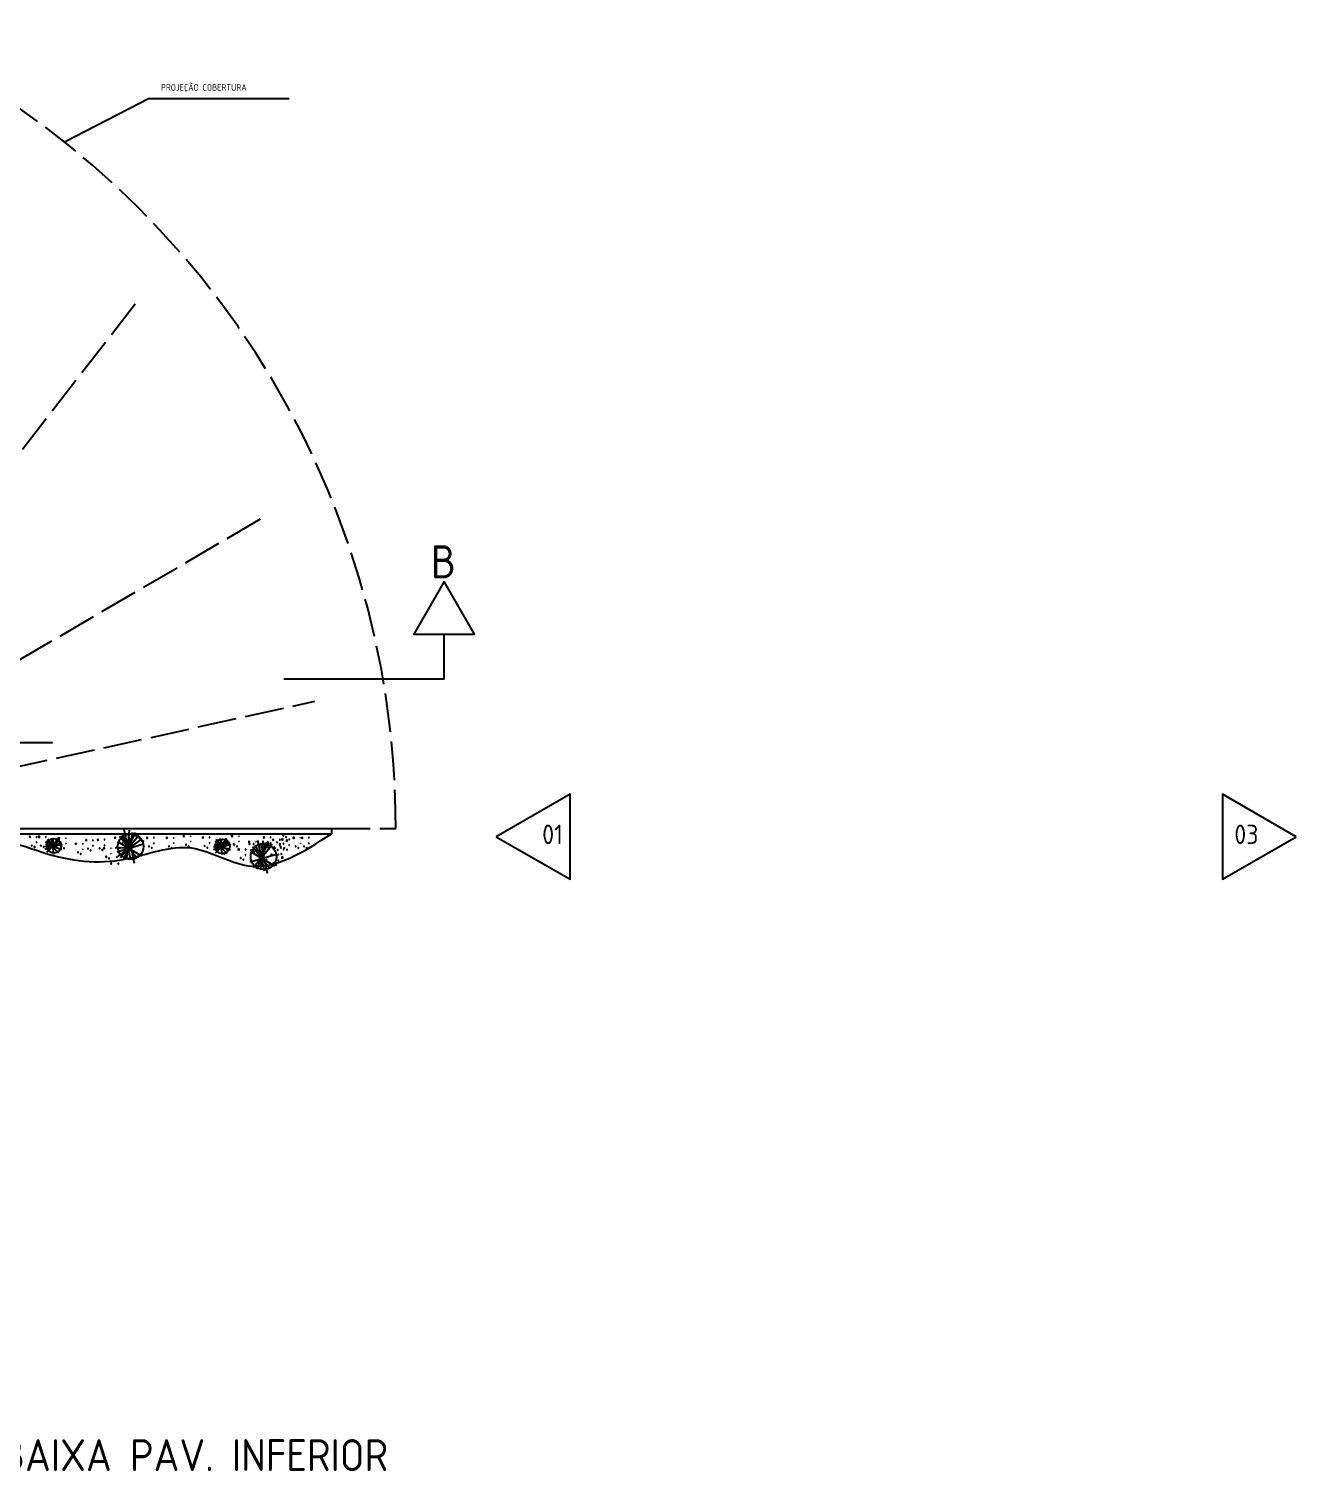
# Model space of a CAD drawing. Extents: x 115 to 1469, y 94 to 338.
# Drawn here: x 286.85 to 322.2, y 291.17 to 331.42 of the extents above; entities that cross this region are included whole.
import ezdxf

# ---------------------------------------------------------------- set-up
doc = ezdxf.new("R2010")
doc.units = 0
doc.linetypes.add('ACAD_ISO02W100', pattern=[15, 12, -3])
doc.layers.get('0').update_dxf_attribs({"linetype": 'CONTINUOUS'})
for name, color, linetype in [('1', 7, 'CONTINUOUS'), ('PAREDE', 6, 'CONTINUOUS'), ('PROJ', 1, 'CONTINUOUS')]:
    doc.layers.add(name, color=color, linetype=linetype)
doc.styles.get("Standard").update_dxf_attribs({"font": 'ISOCP'})

msp = doc.modelspace()

# ---------------------------------------------------------------- linework, layer by layer
for p, q in [((290.201, 329.481), (287.843, 328.264)), ((290.201, 329.481), (294.108, 329.481)), ((285.431, 311.505), (287.503, 311.505))]:
    msp.add_line(p, q)
at = {"color": 3}
for p, q in [((287.699, 308.791), (287.341, 308.433)), ((287.341, 308.773), (287.672, 308.424)), ((287.377, 308.817), (287.52, 308.603)), ((287.475, 308.835), (287.529, 308.388)), ((287.502, 308.826), (287.529, 308.656)), ((287.654, 308.844), (287.511, 308.594)), ((287.743, 308.737), (287.538, 308.594)), ((289.998, 308.818), (289.282, 308.299)), ((289.318, 308.746), (289.989, 308.344)), ((289.372, 308.889), (289.864, 308.281)), ((289.917, 308.916), (289.399, 308.29)), ((289.613, 308.558), (289.461, 308.934)), ((289.492, 309.082), (289.68, 308.232)), ((289.644, 309.064), (289.573, 308.268)), ((289.604, 308.987), (289.783, 308.138)), ((289.622, 308.594), (289.828, 308.996)), ((289.649, 308.558), (289.747, 309.005)), ((292.398, 308.78), (292.04, 308.422)), ((292.04, 308.762), (292.371, 308.413)), ((292.076, 308.807), (292.219, 308.592)), ((292.174, 308.824), (292.228, 308.377)), ((292.201, 308.816), (292.228, 308.646)), ((292.353, 308.833), (292.21, 308.583)), ((292.443, 308.726), (292.237, 308.583)), ((293.224, 308.777), (293.412, 307.927)), ((293.376, 308.759), (293.304, 307.963)), ((293.358, 308.276), (293.456, 308.723)), ((287.779, 308.674), (287.296, 308.522)), ((287.296, 308.612), (287.52, 308.594)), ((287.323, 308.683), (287.77, 308.522)), ((289.613, 308.567), (289.256, 308.558)), ((290.043, 308.666), (289.309, 308.451)), ((289.631, 308.558), (289.488, 308.254)), ((292.478, 308.664), (291.996, 308.512)), ((291.996, 308.601), (292.219, 308.583)), ((292.022, 308.672), (292.469, 308.512)), ((293.752, 308.383), (293.018, 308.169)), ((293.027, 308.464), (293.698, 308.061)), ((293.081, 308.607), (293.573, 307.999)), ((293.626, 308.634), (293.108, 308.008)), ((293.322, 308.276), (293.17, 308.651)), ((293.313, 308.705), (293.492, 307.856)), ((293.331, 308.312), (293.537, 308.714)), ((293.34, 308.276), (293.197, 307.972))]:
    msp.add_line(p, q, dxfattribs=at)
for centre, radius in [((287.547, 308.621), 0.204), ((289.685, 308.603), 0.359), ((292.246, 308.61), 0.204), ((293.394, 308.321), 0.359)]:
    msp.add_circle(centre, radius, dxfattribs=at)
at = {"linetype": 'Continuous'}
for centre, radius, start, end in [((286.872, 308.872), 0.0145, 90, 270), ((286.872, 308.872), 0.0145, 270, 90), ((287.068, 308.872), 0.00725, 90, 270), ((287.068, 308.719), 0.00725, 90, 270), ((287.128, 308.871), 0.0145, 90, 270), ((287.128, 308.871), 0.0145, 270, 90), ((287.324, 308.871), 0.00725, 90, 270), ((287.324, 308.719), 0.00725, 90, 270), ((287.692, 308.837), 0.0145, 90, 270), ((287.692, 308.837), 0.0145, 270, 90), ((287.888, 308.837), 0.00725, 90, 270), ((288.441, 308.781), 0.0145, 90, 270), ((288.441, 308.781), 0.0145, 270, 90), ((288.637, 308.781), 0.00725, 90, 270), ((288.768, 308.792), 0.0145, 90, 270), ((288.768, 308.792), 0.0145, 270, 90), ((288.964, 308.792), 0.00725, 90, 270), ((289.256, 308.846), 0.0145, 90, 270), ((289.256, 308.846), 0.0145, 270, 90), ((289.452, 308.846), 0.00725, 90, 270), ((289.452, 308.846), 0.00725, 270, 90), ((289.849, 308.889), 0.00725, 90, 270), ((289.849, 308.889), 0.00725, 270, 90), ((289.926, 308.846), 0.00725, 90, 270), ((289.926, 308.846), 0.00725, 270, 90), ((290.035, 308.748), 0.00725, 90, 270), ((290.035, 308.748), 0.00725, 270, 90), ((290.145, 308.848), 0.0145, 90, 270), ((290.145, 308.848), 0.0145, 270, 90), ((290.341, 308.848), 0.00725, 90, 270), ((290.697, 308.848), 0.0145, 90, 270), ((290.697, 308.848), 0.0145, 270, 90), ((290.893, 308.848), 0.00725, 90, 270), ((291.171, 308.893), 0.0145, 90, 270), ((291.171, 308.893), 0.0145, 270, 90), ((291.367, 308.893), 0.00725, 90, 270), ((291.367, 308.741), 0.00725, 90, 270), ((291.696, 308.859), 0.0145, 90, 270), ((291.696, 308.859), 0.0145, 270, 90), ((291.892, 308.859), 0.00725, 90, 270), ((292.508, 308.917), 0.0145, 90, 270), ((292.519, 308.893), 0.0145, 90, 270), ((292.508, 308.917), 0.0145, 270, 90), ((292.519, 308.893), 0.0145, 270, 90), ((292.715, 308.893), 0.00725, 90, 270), ((292.715, 308.74), 0.00725, 90, 270), ((292.993, 308.735), 0.0145, 90, 270), ((292.993, 308.735), 0.0145, 270, 90), ((293.189, 308.735), 0.00725, 90, 270), ((293.399, 308.859), 0.0145, 90, 270), ((293.399, 308.859), 0.0145, 270, 90), ((293.513, 308.72), 0.00725, 90, 270), ((293.513, 308.72), 0.00725, 270, 90), ((293.595, 308.859), 0.00725, 90, 270), ((293.659, 308.791), 0.0145, 90, 270), ((293.659, 308.791), 0.0145, 270, 90), ((293.772, 308.719), 0.00725, 90, 270), ((293.772, 308.719), 0.00725, 270, 90), ((293.855, 308.791), 0.00725, 90, 270), ((293.918, 308.803), 0.0145, 90, 270), ((293.914, 308.806), 0.00725, 90, 270), ((293.918, 308.803), 0.0145, 270, 90), ((293.943, 308.911), 0.00725, 90, 270), ((293.943, 308.911), 0.00725, 270, 90), ((294.019, 308.867), 0.00725, 90, 270), ((294.019, 308.867), 0.00725, 270, 90), ((294.046, 308.768), 0.0145, 90, 270), ((294.046, 308.768), 0.0145, 270, 90), ((294.114, 308.803), 0.00725, 90, 270), ((294.234, 308.848), 0.0145, 90, 270), ((294.234, 308.848), 0.0145, 270, 90), ((294.429, 308.848), 0.00725, 90, 270), ((294.47, 308.848), 0.0145, 90, 270), ((294.47, 308.848), 0.0145, 270, 90), ((294.666, 308.848), 0.00725, 90, 270), ((286.927, 308.632), 0.00725, 90, 270), ((286.927, 308.632), 0.00725, 270, 90), ((287.003, 308.589), 0.00725, 90, 270), ((287.003, 308.589), 0.00725, 270, 90), ((287.182, 308.631), 0.00725, 90, 270), ((287.182, 308.631), 0.00725, 270, 90), ((287.258, 308.588), 0.00725, 90, 270), ((287.258, 308.588), 0.00725, 270, 90), ((287.746, 308.598), 0.00725, 90, 270), ((287.746, 308.598), 0.00725, 270, 90), ((287.823, 308.554), 0.00725, 90, 270), ((287.823, 308.554), 0.00725, 270, 90), ((287.888, 308.685), 0.00725, 90, 270), ((288.159, 308.679), 0.0145, 90, 270), ((288.159, 308.679), 0.0145, 270, 90), ((288.214, 308.44), 0.00725, 90, 270), ((288.214, 308.44), 0.00725, 270, 90), ((288.29, 308.396), 0.00725, 90, 270), ((288.29, 308.396), 0.00725, 270, 90), ((288.355, 308.679), 0.00725, 90, 270), ((288.355, 308.527), 0.00725, 90, 270), ((288.496, 308.541), 0.00725, 90, 270), ((288.496, 308.541), 0.00725, 270, 90), ((288.572, 308.498), 0.00725, 90, 270), ((288.572, 308.498), 0.00725, 270, 90), ((288.637, 308.628), 0.00725, 90, 270), ((288.823, 308.552), 0.00725, 90, 270), ((288.823, 308.552), 0.00725, 270, 90), ((288.899, 308.509), 0.00725, 90, 270), ((288.899, 308.509), 0.00725, 270, 90), ((288.949, 308.556), 0.0145, 90, 270), ((288.949, 308.556), 0.0145, 270, 90), ((288.964, 308.64), 0.00725, 90, 270), ((289.003, 308.316), 0.00725, 90, 270), ((289.003, 308.316), 0.00725, 270, 90), ((289.145, 308.556), 0.00725, 90, 270), ((289.145, 308.403), 0.00725, 90, 270), ((289.311, 308.607), 0.00725, 90, 270), ((289.311, 308.607), 0.00725, 270, 90), ((289.387, 308.563), 0.00725, 90, 270), ((289.387, 308.563), 0.00725, 270, 90), ((289.452, 308.694), 0.00725, 90, 270), ((289.452, 308.694), 0.00725, 270, 90), ((290.199, 308.609), 0.00725, 90, 270), ((290.199, 308.609), 0.00725, 270, 90), ((290.275, 308.565), 0.00725, 90, 270), ((290.275, 308.565), 0.00725, 270, 90), ((290.341, 308.696), 0.00725, 90, 270), ((290.752, 308.609), 0.00725, 90, 270), ((290.752, 308.609), 0.00725, 270, 90), ((290.828, 308.565), 0.00725, 90, 270), ((290.828, 308.565), 0.00725, 270, 90), ((290.893, 308.696), 0.00725, 90, 270), ((291.226, 308.654), 0.00725, 90, 270), ((291.226, 308.654), 0.00725, 270, 90), ((291.302, 308.61), 0.00725, 90, 270), ((291.302, 308.61), 0.00725, 270, 90), ((291.75, 308.619), 0.00725, 90, 270), ((291.75, 308.619), 0.00725, 270, 90), ((291.827, 308.576), 0.00725, 90, 270), ((291.827, 308.576), 0.00725, 270, 90), ((291.892, 308.706), 0.00725, 90, 270), ((292.17, 308.679), 0.0145, 90, 270), ((292.17, 308.679), 0.0145, 270, 90), ((292.224, 308.439), 0.00725, 90, 270), ((292.224, 308.439), 0.00725, 270, 90), ((292.3, 308.396), 0.00725, 90, 270), ((292.3, 308.396), 0.00725, 270, 90), ((292.366, 308.679), 0.00725, 90, 270), ((292.366, 308.526), 0.00725, 90, 270), ((292.562, 308.678), 0.00725, 90, 270), ((292.562, 308.678), 0.00725, 270, 90), ((292.574, 308.653), 0.00725, 90, 270), ((292.574, 308.653), 0.00725, 270, 90), ((292.65, 308.609), 0.00725, 90, 270), ((292.65, 308.609), 0.00725, 270, 90), ((292.7, 308.521), 0.0145, 90, 270), ((292.7, 308.521), 0.0145, 270, 90), ((292.896, 308.521), 0.00725, 90, 270), ((292.896, 308.369), 0.00725, 90, 270), ((293.002, 308.678), 0.00725, 90, 270), ((293.002, 308.678), 0.00725, 270, 90), ((293.048, 308.495), 0.00725, 90, 270), ((293.048, 308.495), 0.00725, 270, 90), ((293.116, 308.676), 0.00725, 90, 270), ((293.116, 308.524), 0.00725, 90, 270), ((293.116, 308.676), 0.00725, 270, 90), ((293.116, 308.524), 0.00725, 270, 90), ((293.124, 308.452), 0.00725, 90, 270), ((293.124, 308.452), 0.00725, 270, 90), ((293.189, 308.583), 0.00725, 90, 270), ((293.454, 308.619), 0.00725, 90, 270), ((293.454, 308.619), 0.00725, 270, 90), ((293.53, 308.576), 0.00725, 90, 270), ((293.53, 308.576), 0.00725, 270, 90), ((293.59, 308.676), 0.00725, 90, 270), ((293.595, 308.706), 0.00725, 90, 270), ((293.59, 308.676), 0.00725, 270, 90), ((293.614, 308.375), 0.0145, 90, 270), ((293.614, 308.375), 0.0145, 270, 90), ((293.628, 308.667), 0.00725, 90, 270), ((293.698, 308.578), 0.00725, 90, 270), ((293.698, 308.578), 0.00725, 270, 90), ((293.713, 308.552), 0.00725, 90, 270), ((293.713, 308.552), 0.00725, 270, 90), ((293.789, 308.508), 0.00725, 90, 270), ((293.789, 308.508), 0.00725, 270, 90), ((293.81, 308.375), 0.00725, 90, 270), ((293.848, 308.675), 0.00725, 90, 270), ((293.848, 308.675), 0.00725, 270, 90), ((293.855, 308.639), 0.00725, 90, 270), ((293.876, 308.576), 0.0145, 90, 270), ((293.876, 308.576), 0.0145, 270, 90), ((293.891, 308.396), 0.00725, 90, 270), ((293.891, 308.396), 0.00725, 270, 90), ((293.956, 308.679), 0.00725, 90, 270), ((293.956, 308.526), 0.00725, 90, 270), ((293.972, 308.563), 0.00725, 90, 270), ((293.972, 308.563), 0.00725, 270, 90), ((294.048, 308.519), 0.00725, 90, 270), ((294.048, 308.519), 0.00725, 270, 90), ((294.114, 308.65), 0.00725, 90, 270), ((294.288, 308.608), 0.00725, 90, 270), ((294.288, 308.608), 0.00725, 270, 90), ((294.364, 308.564), 0.00725, 90, 270), ((294.364, 308.564), 0.00725, 270, 90), ((294.429, 308.695), 0.00725, 90, 270), ((294.525, 308.608), 0.00725, 90, 270), ((294.525, 308.608), 0.00725, 270, 90), ((294.601, 308.564), 0.00725, 90, 270), ((294.601, 308.564), 0.00725, 270, 90), ((294.666, 308.695), 0.00725, 90, 270), ((289.079, 308.272), 0.00725, 90, 270), ((289.079, 308.272), 0.00725, 270, 90), ((289.143, 308.128), 0.0145, 90, 270), ((289.143, 308.128), 0.0145, 270, 90), ((289.339, 308.128), 0.00725, 90, 270), ((289.339, 308.128), 0.00725, 270, 90), ((292.754, 308.282), 0.00725, 90, 270), ((292.754, 308.282), 0.00725, 270, 90), ((292.831, 308.238), 0.00725, 90, 270), ((292.831, 308.238), 0.00725, 270, 90), ((293.287, 308.24), 0.0145, 90, 270), ((293.287, 308.24), 0.0145, 270, 90), ((293.483, 308.24), 0.00725, 90, 270), ((293.483, 308.087), 0.00725, 90, 270), ((293.668, 308.135), 0.00725, 90, 270), ((293.668, 308.135), 0.00725, 270, 90), ((293.744, 308.092), 0.00725, 90, 270), ((293.744, 308.092), 0.00725, 270, 90), ((293.81, 308.222), 0.00725, 90, 270), ((293.918, 308.296), 0.0145, 90, 270), ((293.918, 308.296), 0.0145, 270, 90)]:
    msp.add_arc(centre, radius, start, end, dxfattribs=at)
at = {"layer": '1', "color": 21}
for points in [[(299.886, 308.878), (301.945, 307.689), (301.945, 310.066)], [(322.203, 308.878), (320.144, 310.066), (320.144, 307.689)]]:
    msp.add_lwpolyline(points, close=True, dxfattribs=at)
msp.add_spline([(282.151, 308.958), (282.796, 308.293), (284.872, 308.203), (286.034, 308.71), (287.241, 308.439), (289.521, 308.251), (291.387, 308.563), (292.955, 308.068), (295.285, 308.958)], degree=3, dxfattribs=at)
at = {"layer": 'PAREDE'}
for p, q in [((298.435, 313.273), (298.435, 314.534)), ((298.435, 313.273), (293.959, 313.273)), ((278.984, 308.958), (294.315, 308.958)), ((278.985, 309.108), (292.085, 309.108)), ((292.085, 309.108), (294.315, 309.108)), ((294.315, 309.108), (295.285, 309.108)), ((294.315, 308.958), (295.285, 308.958)), ((295.285, 309.108), (295.285, 308.958)), ((297.085, 309.108), (297.085, 309.108))]:
    msp.add_line(p, q, dxfattribs=at)
msp.add_lwpolyline([(298.435, 315.996), (297.59, 314.534), (299.279, 314.534)], close=True, dxfattribs=at)
at = {"layer": 'PROJ', "linetype": 'ACAD_ISO02W100', "ltscale": 0.09}
for p, q in [((278.39, 309.033), (289.901, 323.861)), ((278.39, 309.033), (293.526, 317.872)), ((278.39, 309.033), (294.824, 312.659)), ((295.285, 309.108), (297.085, 309.108))]:
    msp.add_line(p, q, dxfattribs=at)
msp.add_arc((272.613, 309.108), 24.472, 359.9988, 65.7616, dxfattribs=at)

# ---------------------------------------------------------------- texts
at = {"attachment_point": 1}
for s, insert, char_height, width in [('PROJEÇÃO COBERTURA', (290.531, 329.881), 0.18623, 6.59741), ('B', (298.057, 317.012), 0.924, 0.7692), ('01', (301.168, 309.214), 0.5406, 0.4498), ('03', (320.477, 309.214), 0.5406, 0.4498)]:
    msp.add_mtext(s, dxfattribs=dict(at, insert=insert, char_height=char_height, width=width))
at = {"color": 6, "insert": (281.559, 292.065), "char_height": 0.89019, "width": 25.1392, "attachment_point": 1}
msp.add_mtext('PLANTA BAIXA PAV. INFERIOR', dxfattribs=at)

doc.saveas('drawing.dxf')
